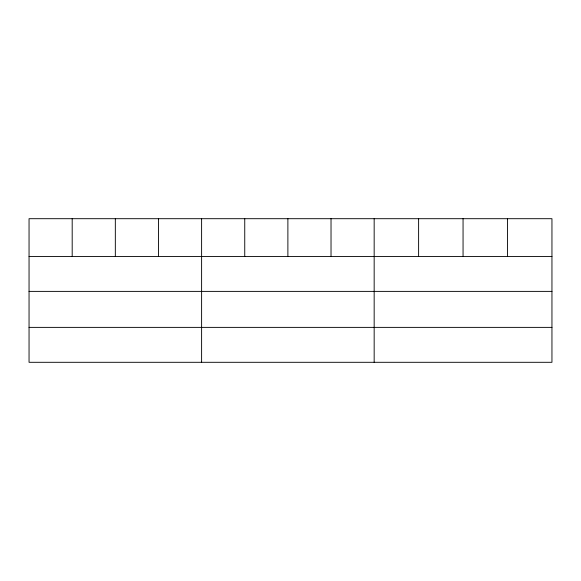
<?xml version="1.0" encoding="UTF-8"?>
<svg xmlns="http://www.w3.org/2000/svg" width="581" height="581" viewBox="0 0 581 581"><rect width="100%" height="100%" fill="white"/><g stroke="black" fill="none" stroke-linecap="round" stroke-linejoin="round"><path stroke-width="0.87" d="M551.95 291.386L551.95 218.696L29.05 218.696L29.05 362.304L551.95 362.304L551.95 291.386L29.05 291.386M29.05 256.453L551.95 256.453M29.05 327.379L551.95 327.379M507.503 218.696L507.503 256.453M463.057 218.696L463.057 256.453M418.61 218.696L418.61 256.453M374.164 218.696L374.164 362.304M331.025 218.696L331.025 256.453M287.885 218.696L287.885 256.453M244.746 218.696L244.746 256.453M201.607 218.696L201.607 362.304M158.468 218.696L158.468 256.453M115.329 218.696L115.329 256.453M72.189 218.696L72.189 256.453"/></g></svg>
